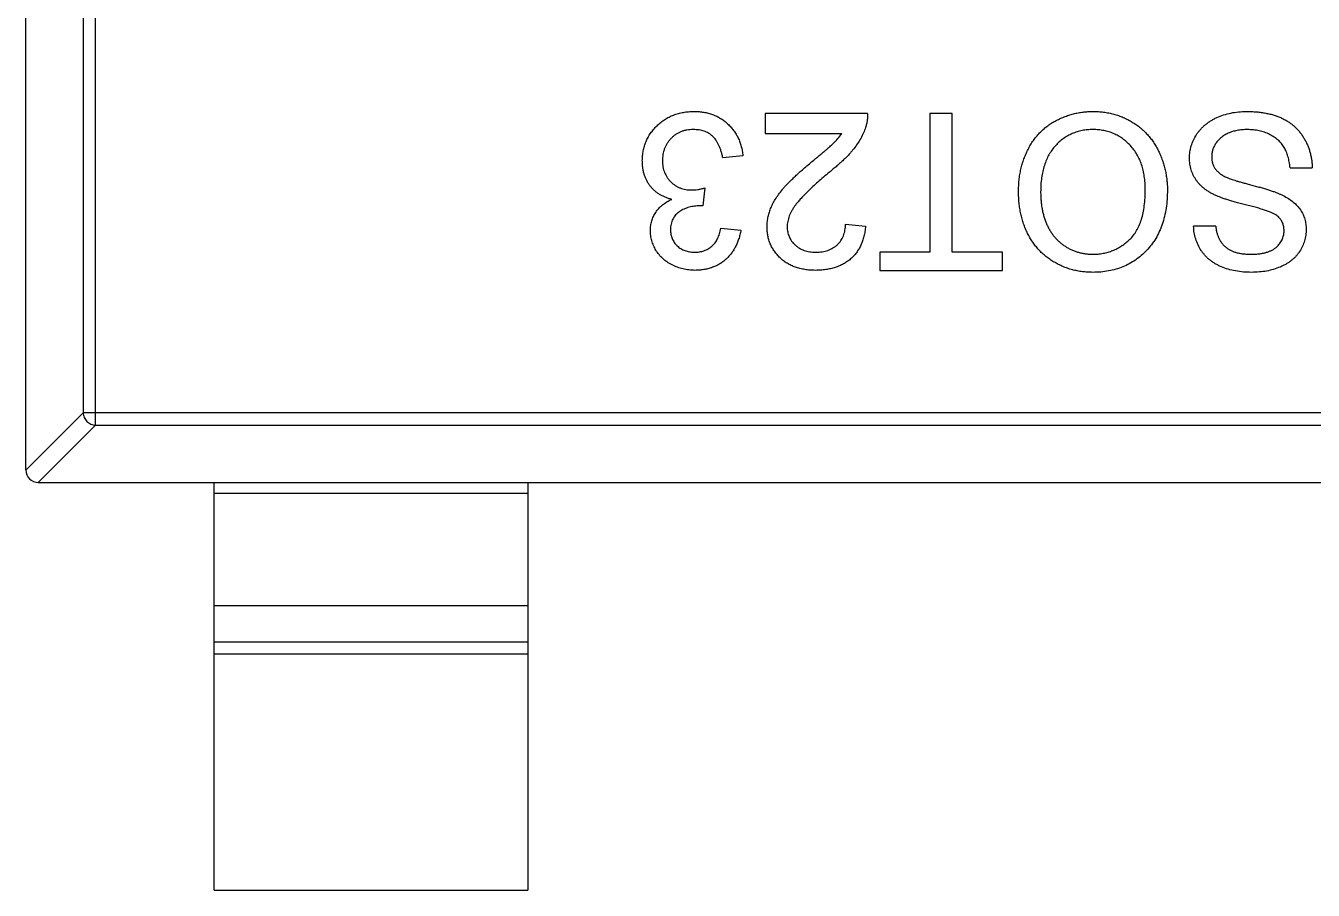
# Model space of a CAD drawing. Header units: millimetres. Extents: x 563 to 681, y 173 to 284.
# Drawn here: x 614.876 to 616.927, y 182.405 to 183.783 of the extents above; entities that cross this region are included whole.
import ezdxf

# ---------------------------------------------------------------- set-up
doc = ezdxf.new("R2010")
doc.units = ezdxf.units.MM
doc.header["$LTSCALE"] = 30.734
doc.layers.get('0').update_dxf_attribs({"linetype": 'CONTINUOUS'})

msp = doc.modelspace()

# ---------------------------------------------------------------- linework, layer by layer
at = {"linetype": 'Continuous'}
for p, q in [((614.8756, 183.0753), (614.8756, 184.7353)), ((614.9867, 183.1467), (614.9867, 184.6639)), ((614.967, 184.6442), (614.967, 183.1664)), ((616.0534, 183.6434), (616.0534, 183.6114)), ((616.2169, 183.6434), (616.0534, 183.6434)), ((616.3162, 183.6434), (616.3162, 183.4223)), ((616.3515, 183.6434), (616.3162, 183.6434)), ((616.3515, 183.4223), (616.3515, 183.6434)), ((616.0534, 183.6114), (616.1757, 183.6114)), ((616.0182, 183.5761), (615.9861, 183.5729)), ((616.89, 183.5569), (616.9252, 183.5569)), ((615.9576, 183.5249), (615.9543, 183.496)), ((615.9543, 183.496), (615.9497, 183.4964)), ((616.1816, 183.4672), (616.2137, 183.464)), ((615.9829, 183.4608), (616.015, 183.4576)), ((616.7714, 183.464), (616.7361, 183.464)), ((616.2361, 183.4223), (616.2361, 183.3934)), ((616.3162, 183.4223), (616.2361, 183.4223)), ((616.4316, 183.4223), (616.3515, 183.4223)), ((616.4316, 183.3934), (616.4316, 183.4223)), ((616.2361, 183.3934), (616.4316, 183.3934)), ((614.8756, 183.075), (614.967, 183.1664)), ((617.7841, 183.1664), (614.967, 183.1664)), ((614.9867, 183.1467), (614.8953, 183.0553)), ((614.9867, 183.1467), (617.7644, 183.1467)), ((614.8956, 183.0553), (617.8556, 183.0553)), ((615.1756, 182.4053), (615.1756, 183.0553)), ((615.6756, 183.0553), (615.6756, 182.4053)), ((615.6756, 183.0375), (615.1756, 183.0375)), ((615.1756, 182.8592), (615.6756, 182.8592)), ((615.1756, 182.8012), (615.6756, 182.8012)), ((615.6756, 182.7814), (615.1756, 182.7814)), ((615.1756, 182.4053), (615.6756, 182.4053))]:
    msp.add_line(p, q, dxfattribs=at)
msp.add_arc((614.8956, 183.0753), 0.02, 180, 270, dxfattribs=at)
for points, knots in [([(615.8579, 183.5682), (615.858, 183.5709), (615.8581, 183.5762), (615.8592, 183.584), (615.8611, 183.5914), (615.8637, 183.5986), (615.8669, 183.6054), (615.871, 183.612), (615.8758, 183.6181), (615.8812, 183.624), (615.8872, 183.6293), (615.8936, 183.6339), (615.9005, 183.6379), (615.9077, 183.6411), (615.9153, 183.6436), (615.9233, 183.6454), (615.9317, 183.6465), (615.9375, 183.6466), (615.9404, 183.6467)], [0, 0, 0, 0, 0.063503, 0.124805, 0.18492, 0.244376, 0.303775, 0.364133, 0.425376, 0.488388, 0.551743, 0.61386, 0.67564, 0.737737, 0.800417, 0.864658, 0.930985, 1, 1, 1, 1]), ([(615.9404, 183.6467), (615.943, 183.6466), (615.9482, 183.6465), (615.9557, 183.6455), (615.963, 183.6441), (615.9699, 183.6418), (615.9764, 183.6391), (615.9826, 183.6357), (615.9885, 183.6317), (615.9939, 183.6271), (615.999, 183.622), (616.0035, 183.6165), (616.0073, 183.6107), (616.0107, 183.6045), (616.0135, 183.5979), (616.0156, 183.591), (616.0172, 183.5837), (616.0179, 183.5787), (616.0182, 183.5761)], [0, 0, 0, 0, 0.067794, 0.133464, 0.196934, 0.258481, 0.319787, 0.380431, 0.44099, 0.502867, 0.564806, 0.625526, 0.685604, 0.746041, 0.807347, 0.869717, 0.93379, 1, 1, 1, 1]), ([(616.2169, 183.6434), (616.2169, 183.6415), (616.2169, 183.6377), (616.2162, 183.6321), (616.2152, 183.6266), (616.2141, 183.623), (616.2135, 183.6212)], [0, 0, 0, 0, 0.252643, 0.50444, 0.750407, 1, 1, 1, 1]), ([(616.4573, 183.5188), (616.4573, 183.522), (616.4574, 183.5281), (616.4581, 183.5372), (616.4593, 183.546), (616.461, 183.5545), (616.4631, 183.5629), (616.4657, 183.5709), (616.4689, 183.5788), (616.4724, 183.5863), (616.4764, 183.5935), (616.4808, 183.6003), (616.4856, 183.6066), (616.4908, 183.6125), (616.4964, 183.6179), (616.5024, 183.6229), (616.5088, 183.6274), (616.5156, 183.6315), (616.5227, 183.635), (616.5298, 183.6381), (616.5372, 183.6408), (616.5446, 183.6429), (616.5523, 183.6446), (616.56, 183.6458), (616.5679, 183.6465), (616.5732, 183.6466), (616.5759, 183.6467)], [0, 0, 0, 0, 0.04756, 0.093962, 0.139112, 0.183626, 0.227457, 0.270703, 0.313611, 0.35626, 0.398366, 0.439557, 0.480045, 0.519888, 0.559658, 0.599421, 0.639208, 0.679668, 0.72002, 0.759859, 0.79956, 0.839199, 0.878956, 0.918794, 0.959083, 1, 1, 1, 1]), ([(616.5759, 183.6467), (616.5787, 183.6466), (616.5844, 183.6465), (616.5928, 183.6457), (616.601, 183.6444), (616.609, 183.6426), (616.6167, 183.6401), (616.6242, 183.6372), (616.6315, 183.6338), (616.6385, 183.6299), (616.6451, 183.6255), (616.6514, 183.6206), (616.6573, 183.6154), (616.6627, 183.6098), (616.6678, 183.6039), (616.6724, 183.5975), (616.6766, 183.5907), (616.6803, 183.5836), (616.6836, 183.5763), (616.6865, 183.5688), (616.689, 183.5612), (616.691, 183.5535), (616.6925, 183.5457), (616.6936, 183.5378), (616.6944, 183.5298), (616.6944, 183.5245), (616.6944, 183.5218)], [0, 0, 0, 0, 0.044697, 0.088534, 0.131409, 0.173814, 0.215715, 0.257247, 0.298848, 0.340604, 0.382029, 0.42297, 0.463632, 0.504048, 0.544591, 0.584964, 0.626265, 0.667979, 0.709943, 0.751382, 0.792619, 0.833948, 0.875008, 0.916446, 0.957907, 1, 1, 1, 1]), ([(616.7297, 183.5725), (616.7298, 183.5758), (616.7301, 183.5822), (616.7323, 183.5918), (616.7358, 183.6011), (616.7399, 183.6084), (616.7438, 183.614), (616.7471, 183.6181), (616.7507, 183.6218), (616.7546, 183.6253), (616.7588, 183.6286), (616.7633, 183.6317), (616.7681, 183.6345), (616.7749, 183.6379), (616.784, 183.6414), (616.7956, 183.6444), (616.8078, 183.6463), (616.8162, 183.6465), (616.8205, 183.6467)], [0, 0, 0, 0, 0.074816, 0.148535, 0.223872, 0.301297, 0.340894, 0.38034, 0.420127, 0.45995, 0.500831, 0.541907, 0.584439, 0.62808, 0.717267, 0.80786, 0.901925, 1, 1, 1, 1]), ([(616.8205, 183.6467), (616.8232, 183.6466), (616.8285, 183.6466), (616.8364, 183.6461), (616.8439, 183.6453), (616.8511, 183.6441), (616.8579, 183.6426), (616.8644, 183.6408), (616.8705, 183.6387), (616.8764, 183.6363), (616.8818, 183.6334), (616.8871, 183.6304), (616.892, 183.6269), (616.8965, 183.6231), (616.9008, 183.619), (616.9048, 183.6145), (616.9085, 183.6097), (616.9118, 183.6046), (616.9148, 183.5993), (616.9175, 183.5937), (616.9197, 183.588), (616.9216, 183.5821), (616.9231, 183.5761), (616.9242, 183.5698), (616.925, 183.5634), (616.9251, 183.5591), (616.9252, 183.5569)], [0, 0, 0, 0, 0.052493, 0.102825, 0.151397, 0.198033, 0.242876, 0.285999, 0.327849, 0.368395, 0.407852, 0.446838, 0.485166, 0.523341, 0.561602, 0.59992, 0.638496, 0.677791, 0.71729, 0.756605, 0.796068, 0.835886, 0.875714, 0.916263, 0.95776, 1, 1, 1, 1]), ([(615.9392, 183.6178), (615.9374, 183.6178), (615.9339, 183.6177), (615.9287, 183.617), (615.9237, 183.6159), (615.9191, 183.6143), (615.9148, 183.6123), (615.9107, 183.6098), (615.9069, 183.6069), (615.9034, 183.6035), (615.9002, 183.5998), (615.8975, 183.5959), (615.8952, 183.5918), (615.8932, 183.5875), (615.8918, 183.5829), (615.8907, 183.5781), (615.8901, 183.5731), (615.89, 183.5697), (615.89, 183.568)], [0, 0, 0, 0, 0.069461, 0.135658, 0.19962, 0.261651, 0.322053, 0.38234, 0.443223, 0.50493, 0.56682, 0.6276, 0.687476, 0.747351, 0.808174, 0.870133, 0.933721, 1, 1, 1, 1]), ([(615.9861, 183.5729), (615.9857, 183.5749), (615.9849, 183.5786), (615.9833, 183.5839), (615.9816, 183.5889), (615.9795, 183.5933), (615.9775, 183.5975), (615.9751, 183.6012), (615.9725, 183.6044), (615.9698, 183.6073), (615.9668, 183.6098), (615.9636, 183.612), (615.9601, 183.6138), (615.9564, 183.6152), (615.9524, 183.6164), (615.9482, 183.6172), (615.9438, 183.6177), (615.9408, 183.6178), (615.9392, 183.6178)], [0, 0, 0, 0, 0.082566, 0.15976, 0.233155, 0.301356, 0.365752, 0.426437, 0.484185, 0.539549, 0.593156, 0.647048, 0.701446, 0.757, 0.81384, 0.873058, 0.934963, 1, 1, 1, 1]), ([(616.126, 183.565), (616.1282, 183.5668), (616.1323, 183.5702), (616.1383, 183.5751), (616.1436, 183.5797), (616.1484, 183.5836), (616.1526, 183.5872), (616.1562, 183.5903), (616.1592, 183.593), (616.1637, 183.5971), (616.1695, 183.603), (616.1737, 183.6087), (616.1757, 183.6114)], [0, 0, 0, 0, 0.1242, 0.23683, 0.339495, 0.431254, 0.511455, 0.581223, 0.640495, 0.688308, 0.850333, 1, 1, 1, 1]), ([(616.2135, 183.6212), (616.2125, 183.6183), (616.2103, 183.6123), (616.2059, 183.6037), (616.2008, 183.5952), (616.1958, 183.5882), (616.1912, 183.5826), (616.1873, 183.5783), (616.1831, 183.5738), (616.1784, 183.5693), (616.1733, 183.5646), (616.1679, 183.5597), (616.1621, 183.5549), (616.158, 183.5516), (616.1559, 183.5499)], [0, 0, 0, 0, 0.100388, 0.204407, 0.310686, 0.422157, 0.480685, 0.543238, 0.6095, 0.679555, 0.753841, 0.831641, 0.913813, 1, 1, 1, 1]), ([(616.576, 183.6178), (616.573, 183.6177), (616.5672, 183.6176), (616.5587, 183.6164), (616.5505, 183.6143), (616.5428, 183.6115), (616.5355, 183.6078), (616.5285, 183.6034), (616.522, 183.5981), (616.5159, 183.592), (616.5104, 183.5852), (616.5055, 183.5777), (616.5016, 183.5695), (616.4982, 183.5606), (616.4957, 183.5511), (616.4938, 183.5408), (616.4927, 183.5299), (616.4926, 183.5224), (616.4925, 183.5186)], [0, 0, 0, 0, 0.061055, 0.119545, 0.176806, 0.232956, 0.288583, 0.344667, 0.401662, 0.46054, 0.520477, 0.581213, 0.643431, 0.707961, 0.775371, 0.846414, 0.921152, 1, 1, 1, 1]), ([(616.6592, 183.5222), (616.6591, 183.5258), (616.659, 183.5328), (616.6578, 183.5431), (616.656, 183.5527), (616.6535, 183.5619), (616.6501, 183.5704), (616.646, 183.5783), (616.6412, 183.5856), (616.6356, 183.5923), (616.6295, 183.5983), (616.623, 183.6035), (616.6161, 183.6079), (616.6088, 183.6115), (616.6011, 183.6144), (616.5931, 183.6163), (616.5847, 183.6176), (616.5789, 183.6177), (616.576, 183.6178)], [0, 0, 0, 0, 0.075964, 0.148125, 0.217201, 0.2833, 0.347202, 0.4093, 0.470426, 0.531588, 0.591739, 0.650258, 0.707303, 0.764208, 0.821148, 0.879119, 0.938423, 1, 1, 1, 1]), ([(616.822, 183.6178), (616.8192, 183.6178), (616.8137, 183.6177), (616.8057, 183.6164), (616.7982, 183.6147), (616.7913, 183.6121), (616.7851, 183.6089), (616.7797, 183.605), (616.775, 183.6007), (616.7714, 183.5957), (616.7685, 183.5905), (616.7664, 183.5851), (616.7652, 183.5797), (616.765, 183.576), (616.765, 183.5742)], [0, 0, 0, 0, 0.105584, 0.205868, 0.300947, 0.393002, 0.480949, 0.562874, 0.641461, 0.717742, 0.791772, 0.862716, 0.931777, 1, 1, 1, 1]), ([(616.89, 183.5569), (616.8896, 183.5601), (616.8888, 183.5662), (616.8867, 183.5748), (616.8841, 183.5825), (616.8807, 183.5895), (616.8763, 183.5956), (616.871, 183.6012), (616.8646, 183.606), (616.8573, 183.6102), (616.8493, 183.6136), (616.8406, 183.6161), (616.8315, 183.6175), (616.8252, 183.6177), (616.822, 183.6178)], [0, 0, 0, 0, 0.093796, 0.180188, 0.260363, 0.334847, 0.407093, 0.481448, 0.559271, 0.64227, 0.728586, 0.815978, 0.906035, 1, 1, 1, 1]), ([(615.9048, 183.5066), (615.903, 183.507), (615.8995, 183.5079), (615.8945, 183.5098), (615.8897, 183.5119), (615.8852, 183.5144), (615.8811, 183.5172), (615.8772, 183.5204), (615.8736, 183.524), (615.8704, 183.5278), (615.8674, 183.532), (615.8649, 183.5364), (615.8627, 183.5411), (615.8609, 183.546), (615.8596, 183.5512), (615.8586, 183.5567), (615.858, 183.5624), (615.8579, 183.5663), (615.8579, 183.5682)], [0, 0, 0, 0, 0.065828, 0.128938, 0.190858, 0.251186, 0.310974, 0.37005, 0.429672, 0.489507, 0.549975, 0.610075, 0.670915, 0.732909, 0.796711, 0.861825, 0.929892, 1, 1, 1, 1]), ([(615.89, 183.568), (615.89, 183.5663), (615.8901, 183.5631), (615.8907, 183.5583), (615.8917, 183.5538), (615.8932, 183.5495), (615.8951, 183.5455), (615.8973, 183.5416), (615.9, 183.538), (615.9031, 183.5346), (615.9065, 183.5315), (615.9102, 183.5288), (615.9141, 183.5265), (615.9182, 183.5247), (615.9225, 183.5232), (615.9271, 183.5222), (615.9319, 183.5216), (615.9352, 183.5215), (615.9368, 183.5215)], [0, 0, 0, 0, 0.067051, 0.13118, 0.193722, 0.254499, 0.314763, 0.375117, 0.436023, 0.498297, 0.560571, 0.621619, 0.681973, 0.742853, 0.804272, 0.867473, 0.932273, 1, 1, 1, 1]), ([(616.7731, 183.512), (616.7713, 183.5129), (616.7677, 183.5145), (616.7627, 183.5173), (616.7581, 183.5202), (616.7538, 183.5232), (616.7499, 183.5265), (616.7463, 183.5299), (616.7431, 183.5334), (616.7403, 183.5372), (616.7378, 183.5411), (616.7356, 183.5452), (616.7338, 183.5494), (616.7323, 183.5537), (616.7312, 183.5582), (616.7303, 183.5628), (616.7298, 183.5676), (616.7297, 183.5708), (616.7297, 183.5725)], [0, 0, 0, 0, 0.074931, 0.147078, 0.216364, 0.282503, 0.346688, 0.408836, 0.469262, 0.528432, 0.587001, 0.644416, 0.702189, 0.759767, 0.81849, 0.877633, 0.93802, 1, 1, 1, 1]), ([(616.765, 183.5742), (616.765, 183.5724), (616.7652, 183.5688), (616.7663, 183.5637), (616.7683, 183.559), (616.771, 183.5545), (616.7747, 183.5505), (616.7793, 183.5467), (616.7851, 183.5433), (616.7893, 183.5414), (616.7916, 183.5404)], [0, 0, 0, 0, 0.117768, 0.230176, 0.339843, 0.450625, 0.566943, 0.696021, 0.839438, 1, 1, 1, 1]), ([(616.0566, 183.4625), (616.0567, 183.4649), (616.0568, 183.4699), (616.0579, 183.4773), (616.0597, 183.4846), (616.0622, 183.4919), (616.0655, 183.4993), (616.0697, 183.5068), (616.075, 183.5145), (616.08, 183.521), (616.0847, 183.5265), (616.0888, 183.531), (616.0936, 183.5358), (616.0989, 183.541), (616.1049, 183.5465), (616.1113, 183.5524), (616.1185, 183.5586), (616.1234, 183.5628), (616.126, 183.565)], [0, 0, 0, 0, 0.057945, 0.116018, 0.174826, 0.234683, 0.296827, 0.364061, 0.436192, 0.51426, 0.556976, 0.604856, 0.657675, 0.715751, 0.77884, 0.847501, 0.921228, 1, 1, 1, 1]), ([(616.1559, 183.5499), (616.1527, 183.5472), (616.1465, 183.542), (616.1377, 183.5343), (616.1297, 183.5271), (616.1226, 183.5204), (616.1164, 183.5141), (616.1109, 183.5083), (616.1062, 183.5031), (616.1023, 183.4982), (616.099, 183.4936), (616.0963, 183.4891), (616.094, 183.4846), (616.092, 183.4802), (616.0905, 183.4758), (616.0895, 183.4714), (616.0888, 183.4671), (616.0887, 183.4642), (616.0887, 183.4628)], [0, 0, 0, 0, 0.11141, 0.214526, 0.309417, 0.396087, 0.474284, 0.544374, 0.60642, 0.660582, 0.709794, 0.756451, 0.800767, 0.843168, 0.884295, 0.923885, 0.962359, 1, 1, 1, 1]), ([(616.7916, 183.5404), (616.7925, 183.5401), (616.7945, 183.5393), (616.7979, 183.5382), (616.8019, 183.5368), (616.8067, 183.5353), (616.8122, 183.5338), (616.8184, 183.5321), (616.8253, 183.5303), (616.8327, 183.5283), (616.8401, 183.5263), (616.8472, 183.5243), (616.8538, 183.5223), (616.8598, 183.5204), (616.8653, 183.5184), (616.8703, 183.5165), (616.8747, 183.5147), (616.8774, 183.5134), (616.8787, 183.5127)], [0, 0, 0, 0, 0.0312, 0.070487, 0.117215, 0.171576, 0.234122, 0.303963, 0.382156, 0.467646, 0.554335, 0.635074, 0.710037, 0.779092, 0.842966, 0.901001, 0.953246, 1, 1, 1, 1]), ([(615.8707, 183.457), (615.8708, 183.4596), (615.871, 183.4647), (615.8727, 183.4722), (615.8755, 183.4793), (615.8792, 183.486), (615.884, 183.4923), (615.89, 183.4978), (615.8969, 183.5027), (615.9022, 183.5053), (615.9048, 183.5066)], [0, 0, 0, 0, 0.121951, 0.240787, 0.35855, 0.479066, 0.601519, 0.727551, 0.859932, 1, 1, 1, 1]), ([(615.9368, 183.5215), (615.9383, 183.5215), (615.9414, 183.5216), (615.9464, 183.5223), (615.9518, 183.5233), (615.9556, 183.5243), (615.9576, 183.5249)], [0, 0, 0, 0, 0.209403, 0.444401, 0.708272, 1, 1, 1, 1]), ([(616.5757, 183.3902), (616.5729, 183.3903), (616.5673, 183.3904), (616.559, 183.3911), (616.5509, 183.3925), (616.5431, 183.3942), (616.5354, 183.3966), (616.528, 183.3993), (616.5208, 183.4028), (616.5138, 183.4066), (616.5071, 183.4109), (616.5008, 183.4156), (616.4949, 183.4207), (616.4894, 183.4262), (616.4844, 183.4322), (616.4797, 183.4385), (616.4754, 183.4453), (616.4716, 183.4524), (616.4682, 183.4598), (616.4653, 183.4675), (616.4628, 183.4755), (616.4608, 183.4837), (616.4593, 183.4921), (616.4581, 183.5008), (616.4574, 183.5098), (616.4573, 183.5158), (616.4573, 183.5188)], [0, 0, 0, 0, 0.043099, 0.085587, 0.126908, 0.167967, 0.20845, 0.249025, 0.289281, 0.33001, 0.370598, 0.410466, 0.450033, 0.489688, 0.529116, 0.569037, 0.609703, 0.650759, 0.692509, 0.734219, 0.776707, 0.819552, 0.863351, 0.907839, 0.953334, 1, 1, 1, 1]), ([(616.4925, 183.5186), (616.4925, 183.5161), (616.4926, 183.5113), (616.4931, 183.5041), (616.4938, 183.4972), (616.4949, 183.4905), (616.4964, 183.4841), (616.4981, 183.4779), (616.5002, 183.4719), (616.5025, 183.4662), (616.5051, 183.4607), (616.5081, 183.4556), (616.5114, 183.4508), (616.5149, 183.4462), (616.5188, 183.4421), (616.5229, 183.4382), (616.5273, 183.4346), (616.532, 183.4314), (616.5369, 183.4285), (616.542, 183.426), (616.5472, 183.4238), (616.5526, 183.4221), (616.5581, 183.4208), (616.5638, 183.4198), (616.5696, 183.4192), (616.5735, 183.4191), (616.5755, 183.4191)], [0, 0, 0, 0, 0.050852, 0.099752, 0.147438, 0.194086, 0.239171, 0.28334, 0.326577, 0.368936, 0.410572, 0.451051, 0.490877, 0.530044, 0.568937, 0.607578, 0.64642, 0.685679, 0.724799, 0.763513, 0.802173, 0.84074, 0.879649, 0.919071, 0.959098, 1, 1, 1, 1]), ([(616.5755, 183.4191), (616.5783, 183.4191), (616.5839, 183.4193), (616.592, 183.4205), (616.5999, 183.4223), (616.6075, 183.4249), (616.6147, 183.4282), (616.6216, 183.4324), (616.6283, 183.4372), (616.6347, 183.4428), (616.6406, 183.4492), (616.6456, 183.4567), (616.6498, 183.4652), (616.6533, 183.4747), (616.656, 183.4852), (616.6578, 183.4966), (616.659, 183.5091), (616.6591, 183.5177), (616.6592, 183.5222)], [0, 0, 0, 0, 0.055943, 0.110382, 0.164048, 0.216759, 0.269601, 0.323009, 0.377581, 0.433449, 0.490922, 0.550625, 0.613117, 0.679861, 0.751358, 0.828261, 0.910795, 1, 1, 1, 1]), ([(616.6944, 183.5218), (616.6944, 183.5167), (616.6942, 183.507), (616.6926, 183.4928), (616.69, 183.4794), (616.6864, 183.4668), (616.6817, 183.4551), (616.6761, 183.4442), (616.6692, 183.4342), (616.6615, 183.425), (616.6529, 183.4169), (616.6437, 183.4097), (616.6338, 183.4037), (616.6234, 183.3987), (616.6123, 183.3949), (616.6006, 183.3923), (616.5884, 183.3905), (616.58, 183.3903), (616.5757, 183.3902)], [0, 0, 0, 0, 0.075226, 0.146575, 0.2145, 0.27953, 0.342403, 0.403496, 0.463762, 0.523864, 0.583252, 0.641302, 0.698898, 0.756295, 0.814628, 0.874325, 0.935783, 1, 1, 1, 1]), ([(616.8714, 183.4785), (616.8705, 183.4792), (616.8686, 183.4809), (616.865, 183.483), (616.8606, 183.4852), (616.8553, 183.4874), (616.8491, 183.4896), (616.842, 183.4918), (616.8341, 183.4941), (616.8255, 183.4962), (616.8168, 183.4984), (616.8085, 183.5005), (616.8009, 183.5026), (616.794, 183.5046), (616.7878, 183.5065), (616.7823, 183.5084), (616.7774, 183.5102), (616.7745, 183.5115), (616.7731, 183.512)], [0, 0, 0, 0, 0.032743, 0.07241, 0.119611, 0.174673, 0.237345, 0.308352, 0.38763, 0.474784, 0.563332, 0.645136, 0.720203, 0.789134, 0.851497, 0.907331, 0.956969, 1, 1, 1, 1]), ([(616.8787, 183.5127), (616.8816, 183.5111), (616.8873, 183.5081), (616.895, 183.5026), (616.9014, 183.4965), (616.9066, 183.4898), (616.9107, 183.4827), (616.9134, 183.475), (616.9153, 183.467), (616.9155, 183.4615), (616.9156, 183.4587)], [0, 0, 0, 0, 0.144805, 0.279512, 0.406394, 0.527502, 0.645393, 0.761885, 0.878942, 1, 1, 1, 1]), ([(615.9497, 183.4964), (615.9467, 183.4962), (615.9409, 183.496), (615.9325, 183.4942), (615.9245, 183.4913), (615.9183, 183.4879), (615.9138, 183.4846), (615.9109, 183.4817), (615.9083, 183.4786), (615.9063, 183.475), (615.9046, 183.4713), (615.9036, 183.4671), (615.9029, 183.4627), (615.9028, 183.4596), (615.9028, 183.4581)], [0, 0, 0, 0, 0.129789, 0.254605, 0.378435, 0.50292, 0.565018, 0.624848, 0.683448, 0.742765, 0.802757, 0.86522, 0.930779, 1, 1, 1, 1]), ([(616.1342, 183.4223), (616.136, 183.4223), (616.1394, 183.4224), (616.1444, 183.423), (616.1491, 183.4238), (616.1535, 183.4252), (616.1577, 183.4269), (616.1616, 183.429), (616.1653, 183.4313), (616.1686, 183.4341), (616.1717, 183.4373), (616.1743, 183.4407), (616.1765, 183.4444), (616.1784, 183.4484), (616.1798, 183.4527), (616.1809, 183.4573), (616.1814, 183.4621), (616.1816, 183.4655), (616.1816, 183.4672)], [0, 0, 0, 0, 0.070696, 0.138358, 0.20337, 0.2657, 0.327256, 0.386512, 0.445858, 0.505173, 0.56378, 0.622343, 0.680824, 0.739795, 0.800801, 0.864239, 0.930631, 1, 1, 1, 1]), ([(616.8803, 183.4564), (616.8802, 183.4585), (616.8801, 183.4627), (616.8783, 183.4687), (616.8755, 183.4741), (616.8728, 183.477), (616.8714, 183.4785)], [0, 0, 0, 0, 0.262741, 0.509957, 0.753327, 1, 1, 1, 1]), ([(615.9418, 183.3934), (615.9386, 183.3936), (615.9322, 183.3938), (615.9227, 183.3954), (615.9137, 183.3981), (615.9052, 183.4019), (615.8973, 183.4065), (615.8903, 183.412), (615.8843, 183.4183), (615.8795, 183.4254), (615.8756, 183.4329), (615.8727, 183.4407), (615.871, 183.4488), (615.8708, 183.4543), (615.8707, 183.457)], [0, 0, 0, 0, 0.092054, 0.181008, 0.26913, 0.357137, 0.443549, 0.526433, 0.607453, 0.688385, 0.767854, 0.845531, 0.922529, 1, 1, 1, 1]), ([(615.9028, 183.4581), (615.9028, 183.4568), (615.9028, 183.4543), (615.9034, 183.4507), (615.9042, 183.4472), (615.9054, 183.4439), (615.9069, 183.4408), (615.9088, 183.4378), (615.9109, 183.435), (615.9134, 183.4324), (615.9161, 183.43), (615.9191, 183.428), (615.9222, 183.4262), (615.9256, 183.4248), (615.9291, 183.4237), (615.9329, 183.4229), (615.9368, 183.4224), (615.9395, 183.4223), (615.9408, 183.4223)], [0, 0, 0, 0, 0.065093, 0.127304, 0.188122, 0.247131, 0.306077, 0.365678, 0.426103, 0.487841, 0.550317, 0.611805, 0.672737, 0.734883, 0.79768, 0.862475, 0.929775, 1, 1, 1, 1]), ([(615.9408, 183.4223), (615.9435, 183.4224), (615.9487, 183.4226), (615.9561, 183.4245), (615.9628, 183.4275), (615.9678, 183.431), (615.9713, 183.4344), (615.9738, 183.4373), (615.9759, 183.4405), (615.9778, 183.4439), (615.9795, 183.4477), (615.9809, 183.4518), (615.9821, 183.4562), (615.9826, 183.4592), (615.9829, 183.4608)], [0, 0, 0, 0, 0.127797, 0.246795, 0.362284, 0.477652, 0.536237, 0.59559, 0.656344, 0.719085, 0.784349, 0.852876, 0.924551, 1, 1, 1, 1]), ([(616.015, 183.4576), (616.0145, 183.4551), (616.0135, 183.4502), (616.0115, 183.4432), (616.009, 183.4366), (616.0061, 183.4305), (616.0028, 183.4247), (615.999, 183.4194), (615.9948, 183.4146), (615.9902, 183.4101), (615.9852, 183.4062), (615.9799, 183.4028), (615.9743, 183.3999), (615.9683, 183.3976), (615.9621, 183.3957), (615.9556, 183.3944), (615.9488, 183.3936), (615.9442, 183.3935), (615.9418, 183.3934)], [0, 0, 0, 0, 0.071036, 0.139343, 0.204958, 0.268332, 0.330129, 0.390664, 0.450861, 0.510587, 0.570374, 0.629455, 0.687994, 0.747581, 0.807839, 0.870034, 0.93381, 1, 1, 1, 1]), ([(616.1335, 183.3934), (616.1307, 183.3935), (616.125, 183.3936), (616.1168, 183.3946), (616.1091, 183.3961), (616.1018, 183.3983), (616.0949, 183.4011), (616.0886, 183.4045), (616.0827, 183.4085), (616.0773, 183.4132), (616.0725, 183.4183), (616.0682, 183.4237), (616.0647, 183.4294), (616.0616, 183.4354), (616.0594, 183.4418), (616.0578, 183.4484), (616.0568, 183.4553), (616.0567, 183.46), (616.0566, 183.4625)], [0, 0, 0, 0, 0.074712, 0.145539, 0.213339, 0.278615, 0.342094, 0.40389, 0.465063, 0.526577, 0.587328, 0.64638, 0.704345, 0.761672, 0.819418, 0.878039, 0.937796, 1, 1, 1, 1]), ([(616.0887, 183.4628), (616.0887, 183.4614), (616.0888, 183.4586), (616.0894, 183.4546), (616.0903, 183.4507), (616.0918, 183.447), (616.0935, 183.4435), (616.0957, 183.4401), (616.0983, 183.4369), (616.1013, 183.434), (616.1045, 183.4312), (616.1081, 183.4289), (616.1118, 183.4268), (616.1158, 183.4251), (616.1201, 183.4239), (616.1246, 183.423), (616.1294, 183.4224), (616.1326, 183.4223), (616.1342, 183.4223)], [0, 0, 0, 0, 0.061762, 0.121174, 0.179421, 0.236843, 0.294322, 0.353191, 0.412721, 0.474522, 0.537057, 0.599591, 0.662367, 0.725246, 0.790316, 0.857724, 0.927232, 1, 1, 1, 1]), ([(616.2137, 183.464), (616.2133, 183.4612), (616.2127, 183.4557), (616.2111, 183.4479), (616.2089, 183.4405), (616.2062, 183.4337), (616.2029, 183.4274), (616.1991, 183.4215), (616.1946, 183.4162), (616.1897, 183.4114), (616.1842, 183.4072), (616.1783, 183.4035), (616.1719, 183.4004), (616.1651, 183.3978), (616.1579, 183.3959), (616.1501, 183.3945), (616.142, 183.3936), (616.1364, 183.3935), (616.1335, 183.3934)], [0, 0, 0, 0, 0.070675, 0.137493, 0.201473, 0.262869, 0.32255, 0.380737, 0.43822, 0.495487, 0.553484, 0.611346, 0.670644, 0.731587, 0.794183, 0.859445, 0.928208, 1, 1, 1, 1]), ([(616.8288, 183.3902), (616.8244, 183.3903), (616.8157, 183.3905), (616.8031, 183.3922), (616.7914, 183.395), (616.7822, 183.3982), (616.7754, 183.4014), (616.7706, 183.4039), (616.7661, 183.4068), (616.7619, 183.4099), (616.758, 183.4133), (616.7545, 183.417), (616.7511, 183.4209), (616.7472, 183.4265), (616.743, 183.4338), (616.7393, 183.4434), (616.7368, 183.4535), (616.7364, 183.4604), (616.7361, 183.464)], [0, 0, 0, 0, 0.100475, 0.195644, 0.286083, 0.372983, 0.415026, 0.456052, 0.495939, 0.535566, 0.574087, 0.612519, 0.651081, 0.689513, 0.766237, 0.84235, 0.919974, 1, 1, 1, 1]), ([(616.7714, 183.464), (616.7716, 183.4622), (616.772, 183.4587), (616.7731, 183.4536), (616.7746, 183.4489), (616.7764, 183.4445), (616.7786, 183.4405), (616.7811, 183.4368), (616.784, 183.4334), (616.7873, 183.4304), (616.7909, 183.4277), (616.7949, 183.4254), (616.7994, 183.4234), (616.8042, 183.4218), (616.8094, 183.4206), (616.8151, 183.4197), (616.8211, 183.4192), (616.8253, 183.4191), (616.8274, 183.4191)], [0, 0, 0, 0, 0.067155, 0.131403, 0.192732, 0.251253, 0.307704, 0.362699, 0.417778, 0.472304, 0.527873, 0.58523, 0.645057, 0.707952, 0.774434, 0.84494, 0.920404, 1, 1, 1, 1]), ([(616.8274, 183.4191), (616.8296, 183.4191), (616.8339, 183.4191), (616.8401, 183.4197), (616.8459, 183.4205), (616.8512, 183.4217), (616.856, 183.4233), (616.8604, 183.4251), (616.8643, 183.4274), (616.8677, 183.43), (616.8707, 183.4328), (616.8732, 183.4358), (616.8755, 183.4388), (616.8772, 183.4421), (616.8787, 183.4454), (616.8796, 183.449), (616.8802, 183.4526), (616.8803, 183.4551), (616.8803, 183.4564)], [0, 0, 0, 0, 0.091511, 0.177143, 0.257108, 0.331198, 0.400592, 0.465625, 0.526973, 0.585443, 0.641399, 0.695044, 0.746782, 0.796959, 0.847545, 0.897439, 0.947649, 1, 1, 1, 1]), ([(616.9156, 183.4587), (616.9155, 183.4556), (616.9152, 183.4494), (616.9131, 183.4404), (616.9098, 183.4317), (616.906, 183.4248), (616.9023, 183.4196), (616.8992, 183.4158), (616.8957, 183.4123), (616.892, 183.4091), (616.8879, 183.4061), (616.8836, 183.4033), (616.879, 183.4009), (616.8724, 183.3979), (616.8636, 183.3948), (616.8525, 183.3921), (616.8408, 183.3906), (616.8329, 183.3904), (616.8288, 183.3902)], [0, 0, 0, 0, 0.074995, 0.149165, 0.223664, 0.300412, 0.33957, 0.378921, 0.418096, 0.45823, 0.498427, 0.539708, 0.582216, 0.625824, 0.715481, 0.807384, 0.901634, 1, 1, 1, 1]), ([(614.967, 183.1664), (614.9671, 183.1639), (614.9682, 183.1588), (614.9726, 183.1523), (614.9791, 183.1479), (614.9841, 183.1468), (614.9867, 183.1467)], [0, 0, 0, 0, 0.249032, 0.5, 0.750968, 1, 1, 1, 1])]:
    msp.add_open_spline(points, degree=3, knots=knots, dxfattribs=at)

doc.saveas('drawing.dxf')
